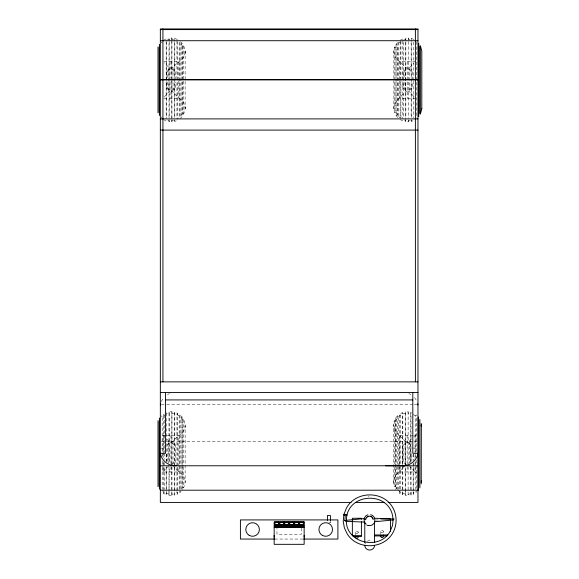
<?xml version="1.0" encoding="UTF-8"?>
<svg xmlns="http://www.w3.org/2000/svg" width="579" height="579" viewBox="0 0 579 579"><rect width="100%" height="100%" fill="white"/><g stroke="black" fill="none" stroke-linecap="round" stroke-linejoin="round"><path stroke-width="0.43" stroke-dasharray="2.9 2.17" d="M185.135 51.422L185.106 52.711L185.012 49.714L183.681 45.69L182.494 46.306L182.494 113.527L181.046 115.764L182.081 116.611L180.004 118.695L180.004 41.145L182.081 43.222L182.081 116.611M179.164 489.364L179.164 415.939L180.004 414.897L182.081 416.974L181.046 417.828L181.046 489.516L182.494 487.279L182.494 420.057L183.681 419.442L184.744 422.192L185.106 426.462L185.106 426.064C184.86 433.403 176.689 435.98 173.041 441.191L170.95 441.9L166.274 444.976M396.05 44.337L396.05 115.503L397.918 117.776L398.851 116.813L398.851 43.02L397.918 42.064L396.05 44.337L397.165 45.082L395.92 47.471L395.92 112.362L394.69 112.891C390.745 103.844 400.35 97.482 405.517 91.945L412.291 88.334L412.291 81.994M398.388 466.348L398.388 416.771L397.447 415.816L395.58 418.089L396.702 418.834L395.457 421.223L395.457 486.114L394.227 486.635C390.275 477.595 399.886 471.234 405.054 465.697M171.847 39.937L171.92 38.011L168.996 38.156L168.996 121.677L171.92 121.822L171.92 120.323M171.847 463.707L171.92 411.763L168.996 411.908L168.996 463.135M408.513 119.896L408.586 121.822L405.662 121.677L405.662 38.156L408.586 38.011L408.513 39.358L411.133 39.777L411.481 38.482L414.217 39.538M405.191 490.717L405.191 411.908L408.123 411.763L408.043 413.109L410.663 413.529L410.663 462.766M393.865 108.772L393.865 51.061L394.69 46.95L395.92 47.471M393.394 482.524L393.394 424.812L394.227 420.701L395.457 421.223M185.135 51.01L185.135 108.823L183.681 114.143L182.494 113.527M185.135 424.762L185.135 482.575L183.681 487.894L182.494 487.279M185.106 52.313C184.86 59.651 176.689 62.228 173.041 67.439L170.95 68.156L168.851 67.439L164.212 62.764M168.996 121.677L169.198 120.352L166.629 119.672M171.92 491.557L171.92 495.573L168.996 495.429L169.198 467.029M405.662 121.677L405.865 120.352L403.295 119.672M408.123 466.645L408.123 495.573L405.191 495.429L405.394 467.029M177.55 39.538L174.815 38.482L174.467 39.777L171.847 39.358M174.467 466.153L174.815 412.234L177.55 413.29L177.55 466.225M410.663 413.529L411.01 412.234L411.01 462.136M163.539 461.774L163.539 493.359L166.159 494.683L166.629 493.424L166.629 466.428M402.362 494.683L402.832 493.424L402.832 413.913L402.362 412.653L399.742 413.978L399.742 493.359L402.362 494.683L402.362 412.653M176.942 490.739L176.942 414.492L177.55 413.29M163.539 493.359L164.262 491.672M399.742 493.359L400.458 491.672M415.367 457.07L415.367 415.939L416.207 414.897L416.207 452.409M164.212 96.983L168.851 91.945L175.625 88.334L175.625 81.994M168.851 465.697L161.888 472.775M161.244 117.776L162.185 116.813M393.865 51.061C393.351 58.747 401.406 62.394 405.517 67.439L407.616 68.156L409.708 67.439L413.775 63.35M407.146 464.966L402.47 462.078L402.47 444.976L409.244 441.191L411.568 438.853M413.884 436.515L417.22 433.939M174.467 466.927L174.815 495.103L177.55 494.046L176.942 492.845L179.164 491.397L180.004 492.44L181.046 491.405M181.046 115.764L181.046 44.076L182.081 43.222M398.851 43.02L400.234 41.912M162.185 456.122L162.185 416.771L164.262 415.107L163.539 413.978L163.539 457.562M398.388 416.771L400.458 415.107L399.742 413.978M396.05 115.503L397.165 114.758L397.165 45.082M396.702 467.058L396.702 488.51L395.58 489.248L395.58 418.089M410.663 466.927L411.01 495.103L413.746 494.046L413.138 492.845L415.367 491.397L416.207 492.44L416.207 460.233M170.95 464.966L175.625 462.078L175.625 444.976L168.851 441.191L166.528 438.853M163.539 40.226L166.159 38.902L166.159 39.495M400.205 40.226L402.825 38.902L402.825 39.495M174.467 120.056L174.815 121.358L177.55 120.294M411.133 120.056L411.481 121.358L414.217 120.294M166.629 40.161L169.198 39.488L168.996 38.156M403.295 40.161L405.865 39.488L405.662 38.156M166.629 461.789L166.629 413.913L169.198 413.24L168.996 411.908M402.832 413.913L405.394 413.24L405.191 411.908M171.92 121.822L171.847 120.483L173.591 120.2M410.258 120.2L408.513 120.483L408.586 121.822M171.92 495.573L171.847 494.227L174.467 493.807M410.663 493.807L408.043 494.227L408.123 495.573M163.922 61.591L178.846 61.591L178.846 80.517M415.512 61.591L399.713 61.591L399.713 78.918M168.851 70.985L167.403 70.985L167.403 79.692M173.041 70.985L174.496 70.985M405.517 70.985L404.07 70.985L404.07 79.692M409.708 70.985L411.162 70.985M168.851 88.399L167.403 88.399L167.403 81.943M173.041 88.399L174.496 88.399M405.517 88.399L404.07 88.399L404.07 81.943M409.708 88.399L411.162 88.399M163.922 98.242L178.846 98.242C182.776 100.153 185.323 104.466 185.135 108.823M415.512 98.242L399.713 98.242L399.713 79.323M161.244 404.707L165.768 404.707M166.672 404.707L413.457 404.707M414.361 404.707L417.068 404.707M165.681 435.343L163.046 435.343L161.888 434.561M166.557 435.343L178.846 435.343L178.846 471.994C182.371 473.716 184.817 477.364 185.106 481.272L185.106 480.874L185.135 482.575M413.29 435.343L399.249 435.343C395.587 433.215 393.286 429.039 393.394 424.812M161.244 441.343L165.768 441.343M166.672 441.343L413.457 441.343M414.361 441.343L417.068 441.343M168.851 444.737L167.403 444.737L167.403 462.151L168.851 462.151M173.041 444.737L174.496 444.737M405.054 444.737L403.599 444.737L403.599 462.151L405.054 462.151M409.244 444.737L410.692 444.737L410.692 462.151L409.244 462.151M160.34 448.124L164.653 448.124M412.805 448.124L417.973 448.124M173.041 462.151L174.496 462.151M375.46 519.978L379.882 519.978M328.937 522.186L330.428 522.186M274.714 539.056L303.599 539.056M171.847 413.109L174.467 413.529M402.832 493.424L405.394 494.104M166.629 493.424L169.198 494.104M417.22 473.405L415.049 471.994L399.249 471.994L399.249 435.343L405.054 441.191L407.146 441.9L411.821 444.976M413.775 96.353L409.708 91.945L402.941 88.334L402.941 81.994M178.846 80.915L178.846 98.242L173.041 91.945L166.274 88.334L166.274 81.994M400.205 119.614L402.825 120.931L402.825 120.345M163.539 119.614L166.159 120.931L166.159 120.345M413.138 414.492L415.367 415.939M176.942 414.492L179.164 415.939M398.851 116.813L400.234 117.921M398.388 490.565L400.458 492.23M162.185 490.565L164.262 492.23M164.212 436.515L163.046 435.343L163.046 457.41M161.244 42.064L162.185 43.02M161.244 415.816L162.185 416.771M409.244 465.697L415.049 471.994L415.049 459.762M173.041 465.697L178.846 471.994L163.046 471.994L163.046 461.47M181.046 44.076L182.494 46.306M181.046 417.828L182.494 420.057M395.92 112.362L397.165 114.758M395.457 486.114L396.702 488.51M166.159 412.653L166.629 413.913M368.787 495.935L368.816 496.753M185.135 108.411L185.106 107.129L185.106 107.52M416.67 41.702L416.67 118.138M415.367 461.514L415.367 489.364M415.049 435.343L415.049 458.973M413.746 454.102L413.746 459.393M413.746 462.78L413.746 466.225M413.746 467.007L413.746 494.046M413.609 42.101L413.609 80.351M413.609 81.198L413.609 117.732M413.138 454.088L413.138 460.927M413.138 463.584L413.138 490.739M413.138 491.441L413.138 492.845M412.291 79.779L412.291 71.231L407.616 68.199L402.941 71.231L402.941 79.779M411.821 454.269L411.821 460.935M411.481 38.482L411.481 121.358M411.133 41.941L411.133 117.899M411.01 466.5L411.01 495.103M409.708 67.439L409.708 91.945M409.244 441.191L409.244 463.403M408.586 38.011L408.513 39.937M408.513 41.536L408.513 118.297M408.123 411.763L408.123 465.805M407.616 61.591L407.616 98.242M407.146 435.343L407.146 465.639M407.146 466.442L407.146 471.994M405.865 39.488L405.865 40.067M405.865 41.659L405.865 118.174M405.517 67.439L405.517 91.945M405.394 413.24L405.394 466.247M405.191 491.426L405.191 495.429M405.054 441.191L405.054 465.277M403.295 42.303L403.295 118.29M402.825 41.109L402.825 118.724M400.929 41.362L400.929 78.664M400.929 79.497L400.929 118.478M400.458 415.107L400.458 490.152M400.205 41.601L400.205 118.232M398.388 466.797L398.388 489.284M397.918 42.064L397.918 117.776M397.447 415.816L397.447 489.487M396.702 418.834L396.702 466.189M394.69 46.95L394.69 112.891M394.227 420.701L394.227 466.341M394.227 467.195L394.227 486.635M383.385 531.602A1.296 1.122 0 0 1 381.445 532.571A1.296 1.122 0 0 1 381.445 530.632A1.296 1.122 0 0 1 383.385 531.602L383.385 535.64M380.801 531.602L380.801 535.64M358.177 532.246A1.296 1.122 0 0 1 356.237 533.216A1.296 1.122 0 0 1 356.237 531.276A1.296 1.122 0 0 1 358.177 532.246L358.177 534.67M355.586 532.246L355.586 536.284M330.428 521.201L330.428 522.823M301.348 528.186L301.348 534.272L276.972 534.272L276.972 528.186M183.681 45.69L183.681 114.143M183.681 419.442L183.681 465.972M183.681 466.819L183.681 487.894M182.081 416.974L182.081 466.276M182.081 466.725L182.081 490.362M180.004 414.897L180.004 492.44M179.164 42.187L179.164 117.646L176.942 119.1L176.942 81.198M177.55 41.71L177.55 118.123M177.55 467.007L177.55 494.046M176.942 40.74L176.942 80.351M176.942 491.441L176.942 492.845M175.625 79.779L175.625 71.231L170.95 68.199L166.274 71.231L166.274 79.779M174.815 38.482L174.815 121.358M174.815 412.234L174.815 495.103M174.467 41.941L174.467 117.899M173.041 67.439L173.041 91.945M173.041 441.191L173.041 464.054M171.92 38.011L171.92 39.517M171.92 40.269L171.92 119.571M171.92 411.763L171.92 465.805M171.92 466.645L171.92 490.84M171.847 41.536L171.847 78.599M171.847 79.475L171.847 118.297M171.847 119.896L171.847 120.483M171.847 467.072L171.847 494.227M170.95 61.591L170.95 98.242M170.95 435.343L170.95 465.639M170.95 466.442L170.95 471.994M169.198 39.488L169.198 40.067M169.198 41.659L169.198 118.174M169.198 413.24L169.198 462.838M168.996 466.602L168.996 490.717M168.996 491.426L168.996 495.429M168.851 67.439L168.851 91.945M168.851 441.191L168.851 463.403M166.629 42.303L166.629 118.29M166.274 454.269L166.274 460.935M166.159 41.109L166.159 118.724M166.159 454.11L166.159 461.268M166.159 467.217L166.159 494.683M164.262 415.107L164.262 452.409M164.262 453.241L164.262 459.299M164.262 462.556L164.262 489.393M162.185 460.775L162.185 466.348M162.185 466.797L162.185 489.284M408.774 393.597A15.322 15.322 0 0 1 410.873 394.654M414.47 397.657A15.322 15.322 0 0 1 416.981 401.609M161.331 401.609A15.322 15.322 0 0 1 163.85 397.657M167.44 394.654A15.322 15.322 0 0 1 169.538 393.597M364.944 544.101A4.893 4.726 0 0 1 365.429 542.957M367.224 541.227A4.893 4.726 0 0 1 372.116 541.227"/><path stroke-width="0.87" d="M421.309 426.064L421.215 423.466M421.309 426.462L421.338 425.174M421.215 483.87L421.338 424.762M343.868 514.825L343.217 521.223L344.353 527.816L347.262 533.976C357.381 550.332 384.116 549.406 393.076 532.398L393.119 532.311C397.382 524.313 397.035 514.391 392.236 506.712L392.193 506.632C382.075 490.275 355.332 491.202 346.372 508.217L343.89 514.565M344.766 520.76L345.395 514.557L346.734 514.883A1.607 0.413 5.8 0 1 346.749 515.296L346.51 515.353A1.571 0.391 13.5 0 0 346.387 514.811A1.571 0.391 13.5 0 0 344.15 514.391A1.571 0.391 13.5 0 0 344.671 515.086M346.38 520.716C346.025 492.092 390.861 490.109 392.967 518.668M365.776 518.907L365.682 519.841M393.105 519.493L392.511 525.37L390.362 530.9M160.34 404.967L160.557 403.824M365.783 519.001L366.688 517.257M280.164 526.463L280.395 526.181L279.758 526.239M282.943 526.181L283.341 526.181L282.733 526.181M390.405 530.813C380.367 550.904 346.38 543.428 346.343 521.114M366.688 517.351L368.331 516.265M282.697 526.311L281.445 526.325L282.733 526.297M367.889 514.774C364.205 515.744 363.185 520.333 364.908 523.344M367.441 516.75C369.402 515.397 372.391 516.41 372.992 518.748M278.05 526.622L277.565 526.427M291.867 525.862L292.373 526.05L291.78 526.108M393.271 519.956L374.743 521.744C375.358 518.755 373.918 515.303 370.683 514.673M276.089 526.622L276.284 526.427M292.019 526.506L291.288 526.658M300.617 526.166L300.602 526.463M160.34 29.594L417.973 29.594M160.34 40.725L417.973 40.725M160.34 79.641L417.973 79.641M160.34 79.837L417.973 79.837M160.34 118.898L417.973 118.898M160.34 130.094L417.973 130.094M160.34 381.865L417.973 381.865M160.34 392.49L417.973 392.49M165.514 399.923L412.805 399.923M160.34 465.777L417.973 465.777M385.773 465.777L404.222 465.762L401.877 465.777A15.322 15.322 0 0 0 417.763 454.443L417.973 453.292L412.805 453.292L412.805 392.49M160.34 490.203L417.973 490.203M351.084 502.42L160.34 502.42L160.34 28.95L417.973 28.95L417.973 502.42L388.147 502.42M355.6 502.42L384.528 502.42M380.765 519.008L390.499 519.008M274.605 522.2L279.056 522.128L279.056 525.247L274.605 525.247L274.605 522.128M283.985 522.2L279.534 522.128L279.534 525.247L283.985 525.247L283.985 522.128M284.47 522.2L288.921 522.128L288.921 525.247L284.47 525.247L284.47 522.128M289.399 522.2L293.85 522.128L293.85 525.247L289.399 525.247L289.399 522.128M294.335 522.2L298.786 522.128L298.786 525.247L294.335 525.247L294.335 522.128M303.714 522.2L299.263 522.128L299.263 525.247L303.714 525.247L303.714 522.128M274.967 524.473L278.687 524.473M279.903 524.473L283.623 524.473M284.839 524.473L288.552 524.473M289.768 524.473L293.488 524.473M294.697 524.473L298.417 524.473M299.632 524.473L303.345 524.473M274.605 525.175L279.056 525.175M279.534 525.175L283.985 525.175M284.47 525.175L288.921 525.175M289.399 525.175L293.85 525.175M294.335 525.175L298.786 525.175M299.263 525.175L303.714 525.175M274.605 525.761L279.056 525.761M279.534 525.761L283.985 525.761M284.47 525.761L288.921 525.761M289.399 525.761L293.85 525.761M294.335 525.761L298.786 525.761M299.263 525.761L303.714 525.761M277.131 525.993L277.746 525.993L277.138 526.094M275.756 526.181L276.545 526.181L276.444 525.797M290.39 526.195L291.186 525.812M299.705 526.173L300.183 526.123L299.705 526.463M291.288 526.311L292.106 526.506M302.1 526.318L301.608 526.123L302.889 526.463M277.399 526.47L276.61 526.803L276.357 526.427M279.686 526.463L280.098 526.463M276.183 526.622L275.691 526.427L276.082 526.803M277.023 526.803L277.5 526.427M277.956 526.76L278.05 526.76M274.605 526.926L279.056 526.926M279.534 526.926L283.985 526.926M284.47 526.926L288.921 526.926M289.399 526.926L293.85 526.926M294.335 526.912L298.786 526.912M299.263 526.912L303.714 526.912M274.164 527.208L304.149 527.208M374.577 534.967L387.843 534.967M274.164 535.394L274.164 537.16M304.149 535.394L304.149 537.16M352.358 535.618L361.405 535.618M374.577 535.937L386.96 535.937M353.176 536.588L361.405 536.588L361.405 521.73M274.714 539.056L240.408 539.056L240.408 519.92L337.904 519.92L337.904 539.056L303.599 539.056M374.62 518.227L394.118 519.052M345.714 521.317L364.321 522.106M345.395 514.557L344.064 514.637A1.607 0.413 5.8 0 0 344.078 515.049L344.331 515.158M303.186 526.289L302.998 526.499M303.15 526.34L302.889 526.506M370.263 516.294L371.175 516.62M366.948 525.182L368.266 525.66M292.344 526.608L292.952 526.506L292.431 526.463M277.934 526.579L276.183 526.76M371.964 517.17L372.586 517.894M417.763 403.824L417.973 404.967M372.985 518.654L373.144 519.58M364.227 519.406L364.198 518.589L344.794 520.463A1.578 0.405 -5.8 0 1 346.256 520.572A1.578 0.405 -5.8 0 1 345.931 521.049M421.309 480.874L421.338 482.575M419.884 419.442L419.884 487.894M419.16 46.306L419.16 113.527M418.747 43.222L418.747 116.611M418.697 420.057L418.697 487.279M418.284 416.974L418.284 490.362M415.389 28.95L415.389 381.865M390.499 519.899L390.499 531.421M374.562 521.802L374.562 542.61M364.777 521.802L364.777 542.61M361.405 519.225L361.405 518.256L352.358 518.256L352.358 535.72M330.428 520.391L330.428 515.527L327.439 515.527L327.439 520.391M302.202 526.506L302.1 526.463M293.256 525.812L293.256 526.195L292.46 525.812M291.635 525.812L291.635 526.195L291.534 525.812M291.085 525.812L291.005 526.195M278.622 525.797L278.513 525.848M277.001 525.797L277.001 526.181L276.9 525.797M165.514 392.49L165.514 453.292L160.34 453.292L160.557 454.443A15.322 15.322 0 0 0 176.443 465.777M162.931 28.95L162.931 381.865M159.384 44.337L159.384 115.503M159.384 418.089L159.384 489.248M159.254 47.471L159.254 112.362M159.254 421.223L159.254 486.114M158.024 46.95L158.024 112.891M158.024 420.701L158.024 486.635M383.211 535.886A1.296 1.122 0 0 1 382.097 537.565A1.296 1.122 0 0 1 380.975 535.886M374.562 545.324A4.893 4.726 0 0 1 369.67 550.05A4.893 4.726 0 0 1 364.777 545.324M373.911 523.264A4.893 4.726 0 0 1 368.403 525.464M366.21 524.241A4.893 4.726 0 0 1 365.429 523.264M358.126 536.805A1.296 1.122 0 0 1 356.715 538.202A1.296 1.122 0 0 1 355.759 536.538M421.801 108.823L420.354 114.143L420.354 45.69L421.801 51.01L421.801 108.823M280.974 526.297L281.394 526.354L280.981 526.275M301.022 526.282L301.485 526.354L301.022 526.282M301.594 526.318L300.921 526.275L301.594 526.318M275.713 526.079L275.199 525.884L275.713 526.079M290.347 526.094L289.833 525.898L290.347 526.094M291.736 526.557L292.207 526.311L291.773 526.521M304.149 521.94L274.164 521.94L274.164 544.325L304.149 544.325L304.149 521.94M278.687 522.294L274.967 522.294L274.967 525.008L278.687 525.008L278.687 522.294M283.623 522.294L279.903 522.294L279.903 525.008L283.623 525.008L283.623 522.294M288.552 522.294L284.839 522.294L284.839 525.008L288.552 525.008L288.552 522.294M293.488 522.294L289.768 522.294L289.768 525.008L293.488 525.008L293.488 522.294M298.417 522.294L294.697 522.294L294.697 525.008L298.417 525.008L298.417 522.294M303.345 522.294L299.632 522.294L299.632 525.008L303.345 525.008L303.345 522.294M279.056 525.696L274.605 525.696L274.605 526.999L279.056 526.999L279.056 525.696M283.985 525.696L279.534 525.696L279.534 526.999L283.985 526.999L283.985 525.696M288.921 525.696L284.47 525.696L284.47 526.999L288.921 526.999L288.921 525.696M293.85 525.696L289.399 525.696L289.399 526.999L293.85 526.999L293.85 525.696M298.786 525.674L294.335 525.674L294.335 526.999L298.786 526.999L298.786 525.674M303.714 525.674L299.263 525.674L299.263 526.999L303.714 526.999L303.714 525.674M291.165 526.311L290.195 526.362L291.165 526.695L291.165 526.311M283.797 526.434L283.334 526.434L283.797 526.463M249.202 535.372A6.789 6.789 0 0 0 259.385 529.488A6.789 6.789 0 0 0 249.202 523.611A6.789 6.789 0 0 0 249.202 535.372M322.322 535.372A6.789 6.789 0 0 0 332.505 529.488A6.789 6.789 0 0 0 322.322 523.611A6.789 6.789 0 0 0 322.322 535.372"/></g></svg>
